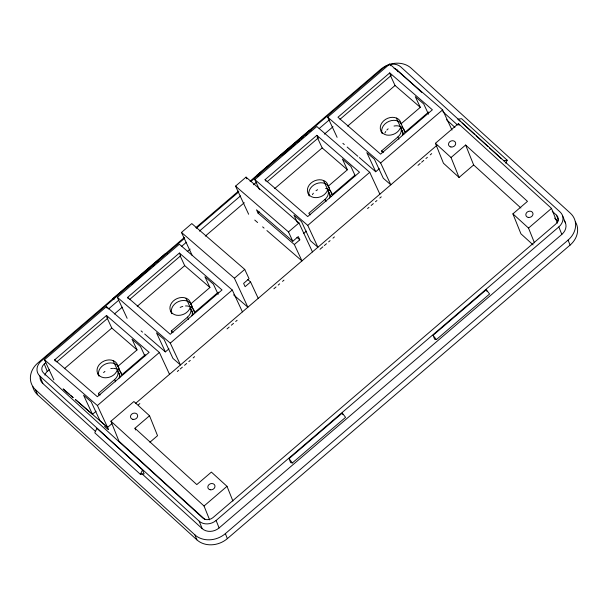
<?xml version="1.0" encoding="UTF-8"?>
<svg xmlns="http://www.w3.org/2000/svg" width="608" height="608" viewBox="0 0 608 608"><rect width="100%" height="100%" fill="white"/><g stroke="black" fill="none" stroke-linecap="round" stroke-linejoin="round"><path stroke-width="0.91" d="M99.089 394.957L98.397 393.452L114.631 379.552A9.812 7.744 -24.9 0 0 117.633 370.553L117.321 369.976C115.391 375.425 109.151 378.495 103.58 377.652A10.792 8.52 -24.9 0 1 97.759 367.095A10.792 8.52 -24.9 0 1 111.302 360.08L113.673 360.833A10.792 8.52 -24.9 0 1 117.754 366.008L121.699 374.9L145.35 354.631M118.514 373.639L118.712 372.97L117.321 369.976M171.98 332.53L171.289 331.026L187.522 317.125A9.812 7.744 -24.9 0 0 190.524 308.127L190.213 307.542C188.282 312.998 182.043 316.069 176.472 315.225A10.792 8.52 -24.9 0 1 170.65 304.669A10.792 8.52 -24.9 0 1 184.194 297.654L186.565 298.406A10.792 8.52 -24.9 0 1 190.646 303.582L194.59 312.474L218.242 292.205M191.406 311.212L191.604 310.544L190.213 307.542M310.498 214.822L308.75 213.309L324.984 199.409A9.812 7.744 -24.9 0 0 327.986 190.41L327.682 189.833C325.744 195.282 319.504 198.352 313.933 197.509A10.792 8.52 -24.9 0 1 308.119 186.952A10.792 8.52 -24.9 0 1 321.662 179.938L324.034 180.69A10.792 8.52 -24.9 0 1 328.115 185.866L332.059 194.758L354.996 175.104M328.875 193.496L329.072 192.827L327.682 189.833M382.333 152.372L381.642 150.875L397.875 136.975A9.812 7.744 -24.9 0 0 400.877 127.969L400.566 127.391C398.635 132.84 392.396 135.918 386.825 135.075A10.792 8.52 -24.9 0 1 381.003 124.511A10.792 8.52 -24.9 0 1 394.546 117.496L396.918 118.256A10.792 8.52 -24.9 0 1 400.999 123.424L404.943 132.324L428.602 112.054M401.759 131.062L401.956 130.393L400.566 127.391M140.41 474.362L142.523 469.87L96.915 428.328L94.795 432.82L140.41 474.362L144.126 473.86L142.523 469.87M505.78 163.218L507.194 160.223L461.578 118.682L457.862 119.191L460.666 121.744M192.189 255.451L181.48 232.431L191.801 223.592L244.728 269.397L249.067 278.722L243.603 283.404L245.123 286.68L250.595 281.998L247.745 279.536M248.642 214.252L235.554 186.124L246.05 177.133L298.976 222.931L312.466 251.917M184.384 237.47L37.916 362.915A22.07 18.468 -21.9 0 0 35.568 389.766L37.574 394.752L196.901 539.866A22.07 18.468 -21.9 0 0 227.362 538.62L570.084 245.085A22.07 18.468 -21.9 0 0 575.51 222.026M195.928 227.582L238.496 191.117M250.04 181.23L380.638 69.38A22.07 18.468 -21.9 0 1 411.099 68.134L570.426 213.248A22.07 18.468 -21.9 0 1 568.077 240.107L570.084 245.085M184.741 238.154L41.162 361.129A12.259 10.26 -21.9 0 0 39.854 376.048L42.856 383.526L95.502 431.467M196.285 228.266L238.853 191.809M251.119 181.306L383.876 67.594A12.259 10.26 -21.9 0 1 400.801 66.903L560.135 212.017A12.259 10.26 -21.9 0 1 558.828 226.936L561.83 234.414L219.108 527.942A12.259 10.26 -21.9 0 1 202.19 528.633L141.824 473.662M131.358 284.544L142.872 274.687M144.309 273.456L147.189 270.986M148.626 269.754L150.784 267.908M152.942 266.061L154.379 264.83M157.259 262.367L158.696 261.128M258.833 175.37L260.27 174.139M282.568 155.04L291.202 147.645M292.638 146.414L295.518 143.944M296.955 142.713L299.113 140.866M301.272 139.019L303.43 137.172M305.588 135.326L307.025 134.087M309.905 131.624L311.342 130.393L309.647 130.112L256.416 175.704L258.111 175.986M53.861 379.909L44.468 359.738L106.453 306.652L159.387 352.458L169.526 374.308M127.14 318.318L117.359 297.312L179.345 244.226L232.279 290.031L242.417 311.881M259.525 189.681L254.828 179.596L316.806 126.51L369.74 172.315L379.878 194.165M337.106 137.332L327.712 117.162L389.698 64.076L442.632 109.881L451.987 130.051M552.277 211.303L556.487 215.141A7.357 6.156 -21.9 0 1 555.704 224.094L212.982 517.621A7.357 6.156 -21.9 0 1 202.829 518.039L43.502 372.924A7.357 6.156 -21.9 0 1 44.285 363.972L45.729 362.74M108.498 308.978L118.598 300.322M181.374 246.559L186.42 242.235M199.409 231.116L240.532 195.89M253.521 184.764L256.409 182.294M319.185 128.531L329.285 119.882M54.712 359.814L106.491 315.476L149.135 352.382L97.364 396.72L54.712 359.814L55.351 361.182M127.604 297.388L179.383 253.05L222.026 289.955L170.255 334.294L127.604 297.388L128.242 298.756M265.073 179.672L316.844 135.333L359.495 172.239L307.724 216.577L265.073 179.672L265.711 181.04M389.736 72.899L337.957 117.238L380.608 154.143L432.379 109.805L389.736 72.899L391.005 75.628L339.948 119.35M56.704 361.935L107.76 318.204L106.491 315.476M129.595 299.501L180.652 255.778L179.383 253.05M267.064 181.792L318.121 138.062L316.844 135.333M44.931 375.182A7.357 6.156 -21.9 0 1 47.287 371.45L49.453 369.596M114.388 313.979L122.33 307.184M187.264 251.568L190.152 249.09M205.299 236.117L244.264 202.745M324.353 134.155L333.009 126.738M64.349 368.714L111.804 328.069L107.236 318.242M137.241 306.288L184.695 265.643L180.12 255.816M274.702 188.571L322.164 147.926L317.209 137.279L318.121 138.062M347.594 126.137L395.048 85.492L390.48 75.658M266.92 230.576L301.971 260.908L294.348 244.522L258.05 213.119L259.418 211.941M117.762 366.434L137.051 349.912L132.035 339.211L140.494 346.537L144.864 355.923M190.654 304.008L209.942 287.485L204.926 276.784L213.385 284.111L218.15 294.348M328.122 186.291L347.404 169.769L342.395 159.068L350.854 166.394L355.224 175.78M401.006 123.85L420.295 107.335L415.279 96.634L423.738 103.96L428.503 114.198M233.586 294.842L247.889 307.215L234.407 278.236L244.728 269.397M294.348 244.522L299.812 239.841L298.292 236.565L292.82 241.247L288.481 231.922L298.976 222.931M108.528 429.438L97.402 405.544L159.387 352.458M168.956 348.84L165.376 351.895L156.476 332.796L164.046 339.34L172.961 358.431L180.462 364.952L170.293 343.117L232.279 290.031M297.426 222.558L293.945 215.08L301.515 221.624L310.422 240.715L317.931 247.236L307.762 225.401L369.74 172.315M379.308 168.69L375.729 171.745L366.837 152.646L374.399 159.19L383.314 178.281L390.822 184.802L380.646 162.967L442.632 109.881M205.048 519.559L118.948 441.142L110.937 421.207L133.904 401.531L149.53 415.758L157.54 435.693L149.902 442.236M459.063 177.452L451.045 157.518L465.629 145.023L473.647 164.958L459.063 177.452L443.445 163.225L435.427 143.29L458.402 123.614L551.494 208.407L557.414 223.144M75.392 399.547L107.57 427.394L111.895 423.692M135.668 403.309L436.924 145.32M138.388 404.814L139.832 403.583M177.308 371.488L178.752 370.257M180.188 369.018L182.354 367.164M184.513 365.317L186.679 363.462M188.837 361.616L190.281 360.377M193.162 357.907L194.606 356.676M227.035 328.898L229.201 327.051M231.359 325.196L233.518 323.342M235.684 321.495L237.128 320.256M273.881 288.777L276.04 286.93M278.206 285.076L279.642 283.845M282.53 281.375L283.966 280.136M320.006 249.28L322.886 246.81M324.33 245.571L326.488 243.724M328.654 241.87L330.091 240.639M332.979 238.169L334.415 236.93M367.566 208.544L369.01 207.305M371.169 205.458L373.335 203.604M375.493 201.75L376.937 200.518M379.818 198.048L381.262 196.817M418.015 165.338L420.181 163.484M421.618 162.252L423.784 160.398M425.942 158.544L427.386 157.312M430.266 154.842L431.71 153.611M135.637 429.985L134.946 428.252L149.53 415.758M533.14 244.925L520.919 233.791L512.901 213.856L527.486 201.362L465.629 145.023M209.608 519.863L204.037 506L227.004 486.324L211.386 472.097L196.802 484.591L134.946 428.252M534.447 242.812L528.527 228.084L551.494 208.407M39.854 376.048L199.181 521.162A12.259 10.26 -21.9 0 0 216.106 520.471L558.828 226.936M289.043 458.668L342.274 413.075L345.572 417.346L292.342 462.939L290.647 462.658L289.043 458.668L292.342 462.939M433.056 335.327L486.294 289.735L489.592 294.006L436.362 339.591L434.659 339.31L433.056 335.327L436.362 339.591M35.568 389.766L194.894 534.88A22.07 18.468 -21.9 0 0 225.363 533.634L568.077 240.107M303.559 233.571L306.424 231.124M75.346 399.502L92.484 414.322L96.064 411.266M503.477 160.732L507.194 160.223M167.329 253.741L165.627 253.452L112.396 299.045L114.099 299.326M325.599 188.404L327.97 189.164A10.792 8.52 -24.9 0 1 330.919 191.604M390.093 74.845L391.005 75.628M395.048 85.492L420.295 107.335M381.642 150.875L383.39 152.388M327.712 117.162L380.646 162.967M342.882 143.336L344.31 144.567M347.168 147.037L357.876 156.302M359.305 157.54L375.729 171.745M322.164 147.926L347.404 169.769M254.828 179.596L307.762 225.401M296.97 237.378L299.812 239.841M235.554 186.124L288.481 231.922M292.82 241.247L256.523 209.836L258.05 213.119M254.76 220.058L257.625 222.536M262.626 226.868L264.062 228.106M181.48 232.431L234.407 278.236M184.695 265.643L209.942 287.485M171.289 331.026L173.037 332.538M117.359 297.312L170.293 343.117M141.094 330.896L142.523 332.135M144.666 333.982L165.376 351.895M106.848 317.422L107.76 318.204M111.804 328.069L137.051 349.912M98.397 393.452L100.145 394.964M44.468 359.738L97.402 405.544M63.209 388.998L73.203 397.647L71.098 395.831M63.232 389.021L69.669 394.592M104.553 426.413L108.125 429.506M107.578 427.378L100.069 420.858L91.154 401.766L83.592 395.223L92.484 414.322M462.072 123.021L474.704 134.528M476.11 135.804L488.034 146.672M489.44 147.949L501.372 158.81M394.083 68.522A7.357 6.156 -21.9 0 1 397.161 70.026L421.724 92.401M442.784 111.583L457.52 125.005M446.485 119.692L454.913 127.368M554.58 218.143L558.091 221.335M473.647 164.958L520.904 208.004M435.427 143.29L451.045 157.518M512.901 213.856L528.527 228.084M110.937 421.207L204.037 506M389.698 64.076L390.48 65.755M396.363 118.081L400.3 126.548M403.78 134.315L401.956 130.393L402.268 130.971A9.812 7.744 -24.9 0 1 402.298 135.622M381.11 131.244L381.809 132.749M323.479 180.515L327.416 188.982M330.896 196.749L329.072 192.827L329.384 193.405A9.812 7.744 -24.9 0 1 329.407 198.056M308.226 193.678L308.917 195.183M246.05 177.133L246.84 178.836M250.595 281.998L258.218 298.376M186.01 298.232L189.947 306.698M193.428 314.465L191.604 310.544L191.915 311.121A9.812 7.744 -24.9 0 1 191.946 315.772M170.757 311.395L171.456 312.9M106.453 306.652L107.236 308.332M113.118 360.658L117.055 369.124M120.536 376.892L118.712 372.97L119.024 373.548A9.812 7.744 -24.9 0 1 119.054 378.199M97.865 373.821L98.564 375.326M397.875 136.975L398.916 139.224M324.984 199.409L326.032 201.658M187.522 317.125L188.564 319.375M114.631 379.552L115.672 381.801M562.43 215.331L565.432 222.809M556.487 215.141L558.486 220.126M458.402 123.614L459.093 125.347M486.294 289.735L486.932 291.331M397.161 70.026L397.83 71.691M342.274 413.075L342.92 414.671M227.004 486.324L232.925 501.06M225.363 533.634L227.362 538.62M216.106 520.471L219.108 527.942M199.181 521.162L202.19 528.633M194.894 534.88L196.901 539.866M44.285 363.972L47.287 371.45M404.936 131.898L404.943 132.324M402.397 126.426L402.405 126.852M332.059 194.758L332.052 194.332A10.792 8.52 -24.9 0 0 331.314 192.227M329.513 189.293L329.506 188.86A10.792 8.52 -24.9 0 0 325.432 183.692L323.053 182.932A10.792 8.52 -24.9 0 0 312.056 186.405A10.792 8.52 -24.9 0 0 309.297 196.012M194.59 312.474L194.583 312.048A10.792 8.52 -24.9 0 0 194.165 310.612M192.052 307.01L192.044 306.576A10.792 8.52 -24.9 0 0 191.626 305.148M121.699 374.9L121.691 374.475A10.792 8.52 -24.9 0 0 120.954 372.37M119.153 369.003L119.16 369.436M42.856 383.526A12.259 10.26 -21.9 0 1 39.991 377.583M564.08 220.491A12.259 10.26 -21.9 0 1 561.83 234.414M37.574 394.752A22.07 18.468 -21.9 0 1 32.741 386.468M98.937 376.154A10.792 8.52 -24.9 0 1 101.696 366.548A10.792 8.52 -24.9 0 1 112.7 363.075L115.072 363.835A10.792 8.52 -24.9 0 1 118.986 368.281M103.603 372.666A10.792 8.52 -24.9 0 1 104.926 371.404M110.785 368.623A10.792 8.52 -24.9 0 1 112.602 368.387M113.498 368.372A10.792 8.52 -24.9 0 1 115.239 368.547L117.618 369.307A10.792 8.52 -24.9 0 1 120.559 371.746M171.828 313.728A10.792 8.52 -24.9 0 1 174.587 304.122A10.792 8.52 -24.9 0 1 185.592 300.648L187.963 301.408A10.792 8.52 -24.9 0 1 191.3 304.479M180.158 307.443A10.792 8.52 -24.9 0 1 182.772 306.409M185.493 305.961A10.792 8.52 -24.9 0 1 188.13 306.12L190.509 306.88A10.792 8.52 -24.9 0 1 193.846 309.943M382.181 133.578A10.792 8.52 -24.9 0 1 384.94 123.971A10.792 8.52 -24.9 0 1 395.945 120.498L398.316 121.258A10.792 8.52 -24.9 0 1 401.66 124.328M384.94 132.985A10.792 8.52 -24.9 0 1 385.761 131.48M386.848 130.089A10.792 8.52 -24.9 0 1 388.17 128.828M394.03 126.046A10.792 8.52 -24.9 0 1 398.483 125.97L400.862 126.73A10.792 8.52 -24.9 0 1 404.768 131.168M312.428 194.659A10.792 8.52 -24.9 0 1 313.386 193.207M316.023 190.699A10.792 8.52 -24.9 0 1 317.627 189.726M450.893 146.984A3.678 3.078 -21.9 0 0 455.635 142.926A3.678 3.078 -21.9 0 0 449.753 141.748A3.678 3.078 -21.9 0 0 450.893 146.984M528.215 217.406A3.678 3.078 -21.9 0 0 532.95 213.347A3.678 3.078 -21.9 0 0 527.068 212.177A3.678 3.078 -21.9 0 0 528.215 217.406M132.878 419.353A3.678 3.078 -21.9 0 0 137.621 415.294A3.678 3.078 -21.9 0 0 131.738 414.124A3.678 3.078 -21.9 0 0 132.878 419.353M210.201 489.774A3.678 3.078 -21.9 0 0 214.936 485.716A3.678 3.078 -21.9 0 0 209.053 484.546A3.678 3.078 -21.9 0 0 210.201 489.774"/></g></svg>
